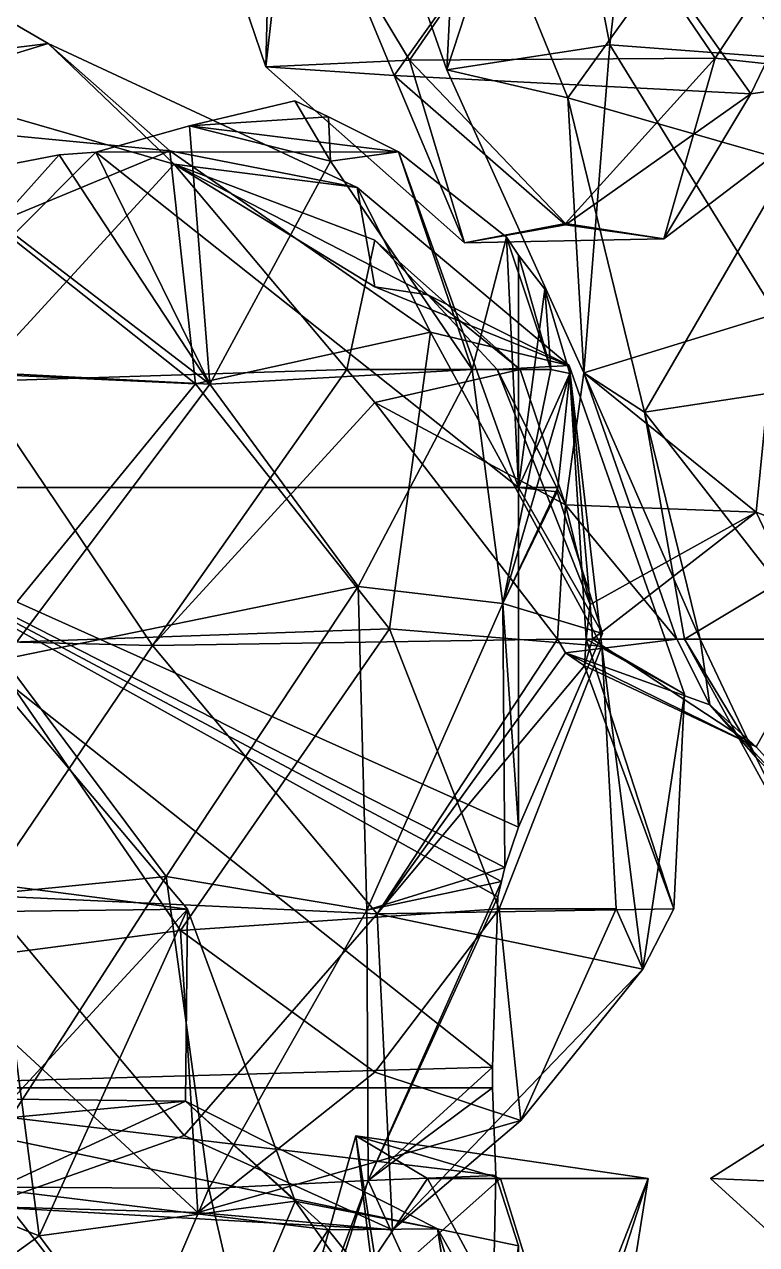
# Model space of a CAD drawing. Extents: x 290034 to 295698, y 4553723 to 4561693.
# Drawn here: x 294987.4 to 295035.7, y 4559775.6 to 4559856.3 of the extents above; entities that cross this region are included whole.
import ezdxf

# ---------------------------------------------------------------- set-up
doc = ezdxf.new("R2010")
doc.units = 0
doc.layers.add('Au_ppm_Pref_-_0_2', color=7, linetype='CONTINUOUS')

msp = doc.modelspace()

# ---------------------------------------------------------------- linework, layer by layer
at = {"layer": 'Au_ppm_Pref_-_0_2'}
for points in [[(295009.715, 4559869.091, 1769.919), (295015.283, 4559853.276, 1769.919), (295022.228, 4559874.55, 1769.587)], [(295015.283, 4559853.276, 1769.919), (295026.048, 4559854.933, 1766.583), (295022.228, 4559874.55, 1769.587)], [(295027.618, 4559869.091, 1767.795), (295022.228, 4559874.55, 1769.587), (295026.048, 4559854.933, 1766.583)], [(295003.698, 4559869.091, 1719.678), (295003.315, 4559853.462, 1716.465), (294998.008, 4559869.091, 1716.465)], [(294998.008, 4559869.091, 1716.465), (295003.315, 4559853.462, 1716.465), (295005.075, 4559869.091, 1711.463)], [(295003.698, 4559869.091, 1719.678), (295012.801, 4559853.915, 1720.446), (295003.315, 4559853.462, 1716.465)], [(295003.315, 4559853.462, 1716.465), (295011.797, 4559852.888, 1711.035), (295005.075, 4559869.091, 1711.463)], [(295003.698, 4559869.091, 1719.678), (295023.019, 4559868.72, 1722.539), (295012.801, 4559853.915, 1720.446)], [(295005.075, 4559869.091, 1711.463), (295011.797, 4559852.888, 1711.035), (295023.184, 4559868.904, 1708.142)], [(295015.283, 4559853.276, 1769.919), (295009.715, 4559869.091, 1769.919), (295016.072, 4559869.091, 1773.238)], [(295011.797, 4559852.888, 1711.035), (295035.362, 4559851.676, 1710.651), (295023.184, 4559868.904, 1708.142)], [(295012.801, 4559853.915, 1720.446), (295023.019, 4559868.72, 1722.539), (295032.998, 4559854.046, 1720.2)], [(295016.072, 4559869.091, 1773.238), (295023.257, 4559851.409, 1775.798), (295015.283, 4559853.276, 1769.919)], [(295035.645, 4559868.626, 1775.671), (295023.257, 4559851.409, 1775.798), (295016.072, 4559869.091, 1773.238)], [(295032.998, 4559854.046, 1720.2), (295023.019, 4559868.72, 1722.539), (295042.911, 4559869.091, 1719.859)], [(295023.184, 4559868.904, 1708.142), (295035.362, 4559851.676, 1710.651), (295043.729, 4559869.091, 1711.033)], [(295035.645, 4559868.626, 1775.671), (295037.958, 4559847.222, 1779.388), (295023.257, 4559851.409, 1775.798)], [(295038.062, 4559854.017, 1767.897), (295027.618, 4559869.091, 1767.795), (295026.048, 4559854.933, 1766.583)], [(295047.452, 4559867.892, 1770.02), (295027.618, 4559869.091, 1767.795), (295038.062, 4559854.017, 1767.897)], [(295032.998, 4559854.046, 1720.2), (295042.911, 4559869.091, 1719.859), (295043.77, 4559852.884, 1716.465)], [(295043.77, 4559852.884, 1716.465), (295043.729, 4559869.091, 1711.033), (295035.362, 4559851.676, 1710.651)], [(295035.645, 4559868.626, 1775.671), (295048.311, 4559860.575, 1778.959), (295037.958, 4559847.222, 1779.388)], [(294973.198, 4559850.209, 1753.178), (294988.927, 4559855.005, 1758.237), (294971.044, 4559865.441, 1758.374)], [(294971.044, 4559865.441, 1758.374), (294988.927, 4559855.005, 1758.237), (294975.437, 4559853.34, 1764.258)], [(294996.983, 4559847.923, 1753.008), (294988.927, 4559855.005, 1758.237), (294973.198, 4559850.209, 1753.178)], [(294997.255, 4559847.043, 1763.338), (294975.437, 4559853.34, 1764.258), (294988.927, 4559855.005, 1758.237)], [(294997.255, 4559847.043, 1763.338), (294988.927, 4559855.005, 1758.237), (295009.352, 4559845.499, 1756.663)], [(295009.352, 4559845.499, 1756.663), (294988.927, 4559855.005, 1758.237), (294996.983, 4559847.923, 1753.008)], [(295015.283, 4559853.276, 1769.919), (295024.315, 4559833.245, 1770.025), (295026.048, 4559854.933, 1766.583)], [(295024.315, 4559833.245, 1770.025), (295036.996, 4559837.152, 1765.817), (295026.048, 4559854.933, 1766.583)], [(295038.062, 4559854.017, 1767.897), (295026.048, 4559854.933, 1766.583), (295036.996, 4559837.152, 1765.817)], [(294997.255, 4559847.043, 1763.338), (294984.071, 4559832.681, 1765.164), (294975.437, 4559853.34, 1764.258)], [(295012.801, 4559853.915, 1720.446), (295016.447, 4559841.846, 1716.465), (295003.315, 4559853.462, 1716.465)], [(295003.315, 4559853.462, 1716.465), (295016.447, 4559841.846, 1716.465), (295011.797, 4559852.888, 1711.035)], [(295032.998, 4559854.046, 1720.2), (295023.113, 4559843.115, 1719.184), (295012.801, 4559853.915, 1720.446)], [(295012.801, 4559853.915, 1720.446), (295023.113, 4559843.115, 1719.184), (295016.447, 4559841.846, 1716.465)], [(295015.283, 4559853.276, 1769.919), (295023.257, 4559851.409, 1775.798), (295024.315, 4559833.245, 1770.025)], [(295032.998, 4559854.046, 1720.2), (295029.598, 4559842.102, 1716.465), (295023.113, 4559843.115, 1719.184)], [(295032.998, 4559854.046, 1720.2), (295043.77, 4559852.884, 1716.465), (295029.598, 4559842.102, 1716.465)], [(295016.447, 4559841.846, 1716.465), (295023.113, 4559843.019, 1713.713), (295011.797, 4559852.888, 1711.035)], [(295035.362, 4559851.676, 1710.651), (295011.797, 4559852.888, 1711.035), (295023.113, 4559843.019, 1713.713)], [(295029.598, 4559842.102, 1716.465), (295043.77, 4559852.884, 1716.465), (295035.362, 4559851.676, 1710.651)], [(295029.598, 4559842.102, 1716.465), (295035.362, 4559851.676, 1710.651), (295023.113, 4559843.019, 1713.713)], [(295005.237, 4559851.219, 1842.342), (295007.466, 4559850.154, 1842.899), (294998.271, 4559849.567, 1841.505)], [(294998.271, 4559849.567, 1841.505), (295007.592, 4559847.229, 1842.125), (295005.237, 4559851.219, 1842.342)], [(295005.237, 4559851.219, 1842.342), (295007.592, 4559847.229, 1842.125), (295007.466, 4559850.154, 1842.899)], [(295028.322, 4559830.647, 1776.758), (295023.257, 4559851.409, 1775.798), (295037.958, 4559847.222, 1779.388)], [(295024.315, 4559833.245, 1770.025), (295023.257, 4559851.409, 1775.798), (295028.322, 4559830.647, 1776.758)], [(294996.983, 4559847.923, 1753.008), (294973.198, 4559850.209, 1753.178), (294985.315, 4559843.096, 1748.887)], [(295012.071, 4559847.843, 1844.07), (294998.271, 4559849.567, 1841.505), (295007.466, 4559850.154, 1842.899)], [(295012.071, 4559847.843, 1844.07), (295007.466, 4559850.154, 1842.899), (295007.592, 4559847.229, 1842.125)], [(295012.071, 4559847.843, 1844.07), (294992.086, 4559847.821, 1840.812), (294998.271, 4559849.567, 1841.505)], [(294992.086, 4559847.821, 1840.812), (294999.614, 4559832.495, 1840.169), (294998.271, 4559849.567, 1841.505)], [(294999.614, 4559832.495, 1840.169), (295007.592, 4559847.229, 1842.125), (294998.271, 4559849.567, 1841.505)], [(294989.657, 4559847.651, 1840.584), (294992.086, 4559847.821, 1840.812), (294970, 4559825.666, 1843.825)], [(294992.086, 4559847.821, 1840.812), (295020, 4559825.666, 1849.389), (294970, 4559825.666, 1843.825)], [(294981.802, 4559846.141, 1840.082), (294989.657, 4559847.651, 1840.584), (294970, 4559825.666, 1843.825)], [(294999.614, 4559832.495, 1840.169), (294989.657, 4559847.651, 1840.584), (294981.802, 4559846.141, 1840.082)], [(294996.983, 4559847.923, 1753.008), (294985.315, 4559843.096, 1748.887), (294998.676, 4559832.515, 1747.802)], [(294989.657, 4559847.651, 1840.584), (294999.614, 4559832.495, 1840.169), (294992.086, 4559847.821, 1840.812)], [(295020, 4559825.666, 1849.389), (294992.086, 4559847.821, 1840.812), (295012.071, 4559847.843, 1844.07)], [(295009.352, 4559845.499, 1756.663), (294996.983, 4559847.923, 1753.008), (295014.197, 4559835.939, 1751.223)], [(294996.983, 4559847.923, 1753.008), (294998.676, 4559832.515, 1747.802), (295014.197, 4559835.939, 1751.223)], [(295016.935, 4559833.455, 1844.103), (295012.071, 4559847.843, 1844.07), (295007.592, 4559847.229, 1842.125)], [(295020, 4559825.666, 1849.389), (295012.071, 4559847.843, 1844.07), (295019.203, 4559842.219, 1846.255)], [(295016.935, 4559833.455, 1844.103), (295019.203, 4559842.219, 1846.255), (295012.071, 4559847.843, 1844.07)], [(294997.255, 4559847.043, 1763.338), (295008.668, 4559833.455, 1764.85), (294984.071, 4559832.681, 1765.164)], [(295010.514, 4559842.01, 1766.831), (295008.668, 4559833.455, 1764.85), (294997.255, 4559847.043, 1763.338)], [(295010.514, 4559842.01, 1766.831), (294997.255, 4559847.043, 1763.338), (295014.01, 4559838.4, 1763.979)], [(295014.01, 4559838.4, 1763.979), (294997.255, 4559847.043, 1763.338), (295010.514, 4559838.937, 1762.152)], [(295009.352, 4559845.499, 1756.663), (295010.514, 4559838.937, 1762.152), (294997.255, 4559847.043, 1763.338)], [(295007.592, 4559847.229, 1842.125), (294999.614, 4559832.495, 1840.169), (295016.935, 4559833.455, 1844.103)], [(295037.958, 4559847.222, 1779.388), (295048.48, 4559833.716, 1781.891), (295028.322, 4559830.647, 1776.758)], [(294999.614, 4559832.495, 1840.169), (294981.802, 4559846.141, 1840.082), (294972.887, 4559833.889, 1838.864)], [(295010.514, 4559838.937, 1762.152), (295009.352, 4559845.499, 1756.663), (295023.36, 4559833.724, 1758.107)], [(295009.352, 4559845.499, 1756.663), (295014.197, 4559835.939, 1751.223), (295023.36, 4559833.724, 1758.107)], [(294985.315, 4559843.096, 1748.887), (294978.078, 4559833.455, 1748.689), (294998.676, 4559832.515, 1747.802)], [(295029.598, 4559842.102, 1716.465), (295016.447, 4559841.846, 1716.465), (295023.113, 4559843.115, 1719.184)], [(295016.447, 4559841.846, 1716.465), (295029.598, 4559842.102, 1716.465), (295023.113, 4559843.019, 1713.713)], [(295010.514, 4559842.01, 1766.831), (295020.109, 4559833.455, 1768.502), (295008.668, 4559833.455, 1764.85)], [(295010.514, 4559842.01, 1766.831), (295014.01, 4559838.4, 1763.979), (295020.109, 4559833.455, 1768.502)], [(295016.935, 4559833.455, 1844.103), (295022.141, 4559833.455, 1847.13), (295019.203, 4559842.219, 1846.255)], [(295020, 4559841.013, 1846.604), (295020, 4559825.666, 1849.389), (295019.203, 4559842.219, 1846.255)], [(295020, 4559841.013, 1846.604), (295019.203, 4559842.219, 1846.255), (295022.141, 4559833.455, 1847.13)], [(295020, 4559825.666, 1849.389), (295020, 4559841.013, 1846.604), (295021.742, 4559838.78, 1847.405)], [(295021.742, 4559838.78, 1847.405), (295020, 4559841.013, 1846.604), (295022.141, 4559833.455, 1847.13)], [(295014.01, 4559838.4, 1763.979), (295010.514, 4559838.937, 1762.152), (295023.36, 4559833.724, 1758.107)], [(295021.742, 4559838.78, 1847.405), (295023.399, 4559833.207, 1848.792), (295020, 4559825.666, 1849.389)], [(295022.141, 4559833.455, 1847.13), (295023.399, 4559833.207, 1848.792), (295021.742, 4559838.78, 1847.405)], [(295020.109, 4559833.455, 1768.502), (295014.01, 4559838.4, 1763.979), (295018.597, 4559833.455, 1763.979)], [(295014.01, 4559838.4, 1763.979), (295023.36, 4559833.724, 1758.107), (295018.597, 4559833.455, 1763.979)], [(295024.315, 4559833.245, 1770.025), (295035.712, 4559824.04, 1767.118), (295036.996, 4559837.152, 1765.817)], [(295035.712, 4559824.04, 1767.118), (295049.947, 4559818.582, 1765.732), (295036.996, 4559837.152, 1765.817)], [(295011.495, 4559816.321, 1747.531), (295014.197, 4559835.939, 1751.223), (294998.676, 4559832.515, 1747.802)], [(295011.495, 4559816.321, 1747.531), (295025.512, 4559815.189, 1751.829), (295014.197, 4559835.939, 1751.223)], [(295023.36, 4559833.724, 1758.107), (295014.197, 4559835.939, 1751.223), (295025.512, 4559815.189, 1751.829)], [(294999.614, 4559832.495, 1840.169), (294972.887, 4559833.889, 1838.864), (294986.001, 4559814.316, 1840.556)], [(294998.676, 4559832.515, 1747.802), (294978.078, 4559833.455, 1748.689), (294984.625, 4559815.375, 1748.145)], [(295008.668, 4559833.455, 1764.85), (294995.825, 4559815.222, 1764.585), (294984.071, 4559832.681, 1765.164)], [(295010.514, 4559831.28, 1764.705), (294995.825, 4559815.222, 1764.585), (295008.668, 4559833.455, 1764.85)], [(295009.426, 4559819.132, 1842.868), (295016.935, 4559833.455, 1844.103), (294999.614, 4559832.495, 1840.169)], [(295010.514, 4559831.28, 1764.705), (295008.668, 4559833.455, 1764.85), (295020.109, 4559833.455, 1768.502)], [(295009.426, 4559819.132, 1842.868), (295018.962, 4559817.994, 1847.606), (295016.935, 4559833.455, 1844.103)], [(295010.514, 4559831.28, 1764.705), (295020.109, 4559833.455, 1768.502), (295023.113, 4559824.526, 1766.943)], [(295016.935, 4559833.455, 1844.103), (295018.962, 4559817.994, 1847.606), (295022.141, 4559833.455, 1847.13)], [(295018.597, 4559833.455, 1763.979), (295023.36, 4559833.724, 1758.107), (295024.73, 4559817.924, 1763.979)], [(295023.113, 4559824.526, 1766.943), (295020.109, 4559833.455, 1768.502), (295018.597, 4559833.455, 1763.979)], [(295023.113, 4559824.526, 1766.943), (295018.597, 4559833.455, 1763.979), (295024.73, 4559817.924, 1763.979)], [(295022.141, 4559833.455, 1847.13), (295018.962, 4559817.994, 1847.606), (295023.399, 4559833.207, 1848.792)], [(295023.399, 4559833.207, 1848.792), (295018.962, 4559817.994, 1847.606), (295022.606, 4559825.666, 1849.981)], [(295023.399, 4559833.207, 1848.792), (295022.606, 4559825.666, 1849.981), (295020, 4559825.666, 1849.389)], [(295030.468, 4559815.637, 1769.919), (295023.113, 4559824.526, 1766.943), (295024.315, 4559833.245, 1770.025)], [(295023.113, 4559824.526, 1766.943), (295035.712, 4559824.04, 1767.118), (295024.315, 4559833.245, 1770.025)], [(295024.73, 4559817.924, 1763.979), (295023.36, 4559833.724, 1758.107), (295024.483, 4559815.637, 1763.334)], [(295024.483, 4559815.637, 1763.334), (295023.36, 4559833.724, 1758.107), (295030.976, 4559812.017, 1758.04)], [(295023.36, 4559833.724, 1758.107), (295025.512, 4559815.189, 1751.829), (295030.976, 4559812.017, 1758.04)], [(295030.468, 4559815.637, 1769.919), (295024.315, 4559833.245, 1770.025), (295032.004, 4559815.637, 1771.667)], [(295024.315, 4559833.245, 1770.025), (295028.322, 4559830.647, 1776.758), (295032.004, 4559815.637, 1771.667)], [(295037.134, 4559819.353, 1779.889), (295028.322, 4559830.647, 1776.758), (295048.48, 4559833.716, 1781.891)], [(294995.825, 4559815.222, 1764.585), (294973.034, 4559815.788, 1762.944), (294984.071, 4559832.681, 1765.164)], [(295011.495, 4559816.321, 1747.531), (294998.676, 4559832.515, 1747.802), (294984.625, 4559815.375, 1748.145)], [(294986.001, 4559814.316, 1840.556), (295009.426, 4559819.132, 1842.868), (294999.614, 4559832.495, 1840.169)], [(295010.514, 4559831.28, 1764.705), (295022.59, 4559815.637, 1764.226), (294995.825, 4559815.222, 1764.585)], [(295010.514, 4559831.28, 1764.705), (295023.113, 4559824.526, 1766.943), (295022.59, 4559815.637, 1764.226)], [(295030.981, 4559815.637, 1775.858), (295028.322, 4559830.647, 1776.758), (295037.134, 4559819.353, 1779.889)], [(295028.322, 4559830.647, 1776.758), (295030.981, 4559815.637, 1775.858), (295032.004, 4559815.637, 1771.667)], [(295019.113, 4559800.541, 1853.305), (294970, 4559825.666, 1843.825), (295020, 4559803.219, 1852.976)], [(294970, 4559825.666, 1843.825), (295020, 4559825.666, 1849.389), (295020, 4559803.219, 1852.976)], [(295018.636, 4559798.617, 1853.56), (294970, 4559825.666, 1843.825), (295018.889, 4559799.627, 1853.427)], [(295018.889, 4559799.627, 1853.427), (294970, 4559825.666, 1843.825), (295019.113, 4559800.541, 1853.305)], [(295018.281, 4559787.345, 1855.321), (294970, 4559825.666, 1843.825), (295018.636, 4559798.617, 1853.56)], [(294970, 4559785.981, 1850.554), (294970, 4559825.666, 1843.825), (295018.281, 4559787.345, 1855.321)], [(295022.606, 4559825.666, 1849.981), (295018.962, 4559817.994, 1847.606), (295022.571, 4559825.39, 1850.017)], [(295022.571, 4559825.39, 1850.017), (295018.962, 4559817.994, 1847.606), (295025.558, 4559816.015, 1852.193)], [(295020, 4559825.666, 1849.389), (295022.606, 4559825.666, 1849.981), (295022.571, 4559825.39, 1850.017)], [(295020, 4559825.666, 1849.389), (295022.571, 4559825.39, 1850.017), (295025.558, 4559816.015, 1852.193)], [(295020, 4559803.219, 1852.976), (295020, 4559825.666, 1849.389), (295025.558, 4559816.015, 1852.193)], [(295030.468, 4559815.637, 1769.919), (295022.59, 4559815.637, 1764.226), (295023.113, 4559824.526, 1766.943)], [(295023.113, 4559824.526, 1766.943), (295024.73, 4559817.924, 1763.979), (295035.712, 4559824.04, 1767.118)], [(295035.712, 4559824.04, 1767.118), (295024.73, 4559817.924, 1763.979), (295024.9, 4559815.637, 1763.979)], [(295035.712, 4559824.04, 1767.118), (295024.9, 4559815.637, 1763.979), (295039.697, 4559815.637, 1768.04)], [(295035.712, 4559824.04, 1767.118), (295039.697, 4559815.637, 1768.04), (295049.947, 4559818.582, 1765.732)], [(295009.426, 4559819.132, 1842.868), (294986.001, 4559814.316, 1840.556), (294996.726, 4559799.96, 1842.464)], [(295009.426, 4559819.132, 1842.868), (294996.726, 4559799.96, 1842.464), (295009.989, 4559797.732, 1847.215)], [(295009.426, 4559819.132, 1842.868), (295009.989, 4559797.732, 1847.215), (295018.962, 4559817.994, 1847.606)], [(295037.134, 4559819.353, 1779.889), (295039.771, 4559799.553, 1775.858), (295030.981, 4559815.637, 1775.858)], [(295018.962, 4559817.994, 1847.606), (295009.989, 4559797.732, 1847.215), (295019.113, 4559800.541, 1853.305)], [(295025.558, 4559816.015, 1852.193), (295018.962, 4559817.994, 1847.606), (295020, 4559803.219, 1852.976)], [(295018.962, 4559817.994, 1847.606), (295019.113, 4559800.541, 1853.305), (295020, 4559803.219, 1852.976)], [(295024.73, 4559817.924, 1763.979), (295024.483, 4559815.637, 1763.334), (295024.9, 4559815.637, 1763.979)], [(295011.495, 4559816.321, 1747.531), (294984.625, 4559815.375, 1748.145), (294997.684, 4559796.378, 1747.878)], [(295011.495, 4559816.321, 1747.531), (294997.684, 4559796.378, 1747.878), (295018.727, 4559797.819, 1748.229)], [(295011.495, 4559816.321, 1747.531), (295018.727, 4559797.819, 1748.229), (295025.512, 4559815.189, 1751.829)], [(294973.034, 4559815.788, 1762.944), (294995.825, 4559815.222, 1764.585), (294984.612, 4559798.711, 1762.567)], [(294997.684, 4559796.378, 1747.878), (294984.625, 4559815.375, 1748.145), (294980.963, 4559794.203, 1751.044)], [(295022.59, 4559815.637, 1764.226), (295010.675, 4559797.494, 1764.101), (294995.825, 4559815.222, 1764.585)], [(295022.59, 4559815.637, 1764.226), (295023.113, 4559814.738, 1764.279), (295010.675, 4559797.494, 1764.101)], [(295030.468, 4559815.637, 1769.919), (295023.113, 4559814.738, 1764.279), (295022.59, 4559815.637, 1764.226)], [(295030.468, 4559815.637, 1769.919), (295032.643, 4559811.297, 1769.919), (295023.113, 4559814.738, 1764.279)], [(295024.9, 4559815.637, 1763.979), (295024.358, 4559813.877, 1763.979), (295035.712, 4559808.523, 1767.548)], [(295024.9, 4559815.637, 1763.979), (295024.483, 4559815.637, 1763.334), (295024.358, 4559813.877, 1763.979)], [(295024.483, 4559815.637, 1763.334), (295030.266, 4559797.819, 1761.412), (295024.358, 4559813.877, 1763.979)], [(295024.483, 4559815.637, 1763.334), (295030.976, 4559812.017, 1758.04), (295030.266, 4559797.819, 1761.412)], [(295024.9, 4559815.637, 1763.979), (295035.712, 4559808.523, 1767.548), (295039.697, 4559815.637, 1768.04)], [(295030.468, 4559815.637, 1769.919), (295032.004, 4559815.637, 1771.667), (295032.643, 4559811.297, 1769.919)], [(295030.981, 4559815.637, 1775.858), (295039.771, 4559799.553, 1775.858), (295035.712, 4559807.81, 1772.528)], [(295030.981, 4559815.637, 1775.858), (295035.712, 4559807.81, 1772.528), (295032.004, 4559815.637, 1771.667)], [(295032.643, 4559811.297, 1769.919), (295032.004, 4559815.637, 1771.667), (295035.712, 4559807.81, 1772.528)], [(295039.697, 4559815.637, 1768.04), (295035.712, 4559808.523, 1767.548), (295047.038, 4559795.919, 1769.639)], [(294995.825, 4559815.222, 1764.585), (295010.675, 4559797.494, 1764.101), (294984.612, 4559798.711, 1762.567)], [(295023.113, 4559814.738, 1764.279), (295024.358, 4559813.877, 1763.979), (295010.675, 4559797.494, 1764.101)], [(295018.727, 4559797.819, 1748.229), (295026.448, 4559797.819, 1752.101), (295025.512, 4559815.189, 1751.829)], [(295035.712, 4559808.523, 1767.548), (295024.358, 4559813.877, 1763.979), (295023.113, 4559814.738, 1764.279)], [(295035.712, 4559808.523, 1767.548), (295023.113, 4559814.738, 1764.279), (295032.643, 4559811.297, 1769.919)], [(295030.976, 4559812.017, 1758.04), (295025.512, 4559815.189, 1751.829), (295028.213, 4559793.825, 1757.994)], [(295028.213, 4559793.825, 1757.994), (295025.512, 4559815.189, 1751.829), (295026.448, 4559797.819, 1752.101)], [(294996.726, 4559799.96, 1842.464), (294986.001, 4559814.316, 1840.556), (294972.533, 4559797.556, 1841.843)], [(295024.358, 4559813.877, 1763.979), (295030.266, 4559797.819, 1761.412), (295010.675, 4559797.494, 1764.101)], [(294998.14, 4559797.799, 1793.651), (294971.621, 4559801.206, 1794.289), (294986.392, 4559811.736, 1793.101)], [(294985.544, 4559797.648, 1787.657), (294998.14, 4559797.799, 1793.651), (294986.392, 4559811.736, 1793.101)], [(295030.266, 4559797.819, 1761.412), (295030.976, 4559812.017, 1758.04), (295028.213, 4559793.825, 1757.994)], [(295035.712, 4559807.81, 1772.528), (295047.038, 4559795.919, 1769.639), (295032.643, 4559811.297, 1769.919)], [(295032.643, 4559811.297, 1769.919), (295047.038, 4559795.919, 1769.639), (295035.712, 4559808.523, 1767.548)], [(295039.771, 4559799.553, 1775.858), (295047.038, 4559795.919, 1769.639), (295035.712, 4559807.81, 1772.528)], [(294998.14, 4559797.799, 1793.651), (294985.315, 4559783.923, 1794.984), (294971.621, 4559801.206, 1794.289)], [(295019.113, 4559800.541, 1853.305), (295009.989, 4559797.732, 1847.215), (295018.889, 4559799.627, 1853.427)], [(294996.726, 4559799.96, 1842.464), (294972.533, 4559797.556, 1841.843), (294983.503, 4559779.436, 1843.315)], [(294983.503, 4559779.436, 1843.315), (294999.553, 4559779.327, 1845.758), (294996.726, 4559799.96, 1842.464)], [(294996.726, 4559799.96, 1842.464), (294999.553, 4559779.327, 1845.758), (295009.989, 4559797.732, 1847.215)], [(295009.989, 4559797.732, 1847.215), (295010.072, 4559779.86, 1853.065), (295018.889, 4559799.627, 1853.427)], [(295018.889, 4559799.627, 1853.427), (295010.072, 4559779.86, 1853.065), (295018.636, 4559798.617, 1853.56)], [(294984.612, 4559798.711, 1762.567), (294997.915, 4559782.847, 1763.031), (294984.599, 4559778.146, 1758.566)], [(294984.612, 4559798.711, 1762.567), (295010.675, 4559797.494, 1764.101), (294997.915, 4559782.847, 1763.031)], [(295018.636, 4559798.617, 1853.56), (295010.072, 4559779.86, 1853.065), (295018.281, 4559787.345, 1855.321)], [(294978.79, 4559780.001, 1790.6), (294988.344, 4559776.21, 1792.944), (294985.544, 4559797.648, 1787.657)], [(294998, 4559785.102, 1800.069), (294985.315, 4559783.923, 1794.984), (294998.14, 4559797.799, 1793.651)], [(294998.14, 4559797.799, 1793.651), (294985.544, 4559797.648, 1787.657), (294988.344, 4559776.21, 1792.944)], [(295005.247, 4559778.489, 1794.869), (294998.14, 4559797.799, 1793.651), (294988.344, 4559776.21, 1792.944)], [(295018.727, 4559797.819, 1748.229), (294997.684, 4559796.378, 1747.878), (295010.514, 4559787.025, 1748.503)], [(295005.247, 4559778.489, 1794.869), (294998, 4559785.102, 1800.069), (294998.14, 4559797.799, 1793.651)], [(295009.989, 4559797.732, 1847.215), (294999.553, 4559779.327, 1845.758), (295010.072, 4559779.86, 1853.065)], [(295020.167, 4559783.829, 1753.743), (295018.727, 4559797.819, 1748.229), (295010.514, 4559787.025, 1748.503)], [(295030.266, 4559797.819, 1761.412), (295028.213, 4559793.825, 1757.994), (295010.675, 4559797.494, 1764.101)], [(295020.167, 4559783.829, 1753.743), (295026.448, 4559797.819, 1752.101), (295018.727, 4559797.819, 1748.229)], [(295020.167, 4559783.829, 1753.743), (295028.213, 4559793.825, 1757.994), (295026.448, 4559797.819, 1752.101)], [(295010.675, 4559797.494, 1764.101), (295011.676, 4559776.599, 1758.689), (294997.915, 4559782.847, 1763.031)], [(295010.675, 4559797.494, 1764.101), (295028.213, 4559793.825, 1757.994), (295011.676, 4559776.599, 1758.689)], [(294997.684, 4559796.378, 1747.878), (294980.963, 4559794.203, 1751.044), (294998.828, 4559777.745, 1751.788)], [(294998.828, 4559777.745, 1751.788), (295010.514, 4559787.025, 1748.503), (294997.684, 4559796.378, 1747.878)], [(294980.963, 4559794.203, 1751.044), (294984.599, 4559778.146, 1758.566), (294998.828, 4559777.745, 1751.788)], [(295020.167, 4559783.829, 1753.743), (295011.676, 4559776.599, 1758.689), (295028.213, 4559793.825, 1757.994)], [(295018.28, 4559785.981, 1855.553), (294970, 4559785.981, 1850.554), (295018.281, 4559787.345, 1855.321)], [(295010.072, 4559779.86, 1853.065), (295018.28, 4559785.981, 1855.553), (295018.281, 4559787.345, 1855.321)], [(295020.167, 4559783.829, 1753.743), (295010.514, 4559787.025, 1748.503), (294998.828, 4559777.745, 1751.788)], [(295018.52, 4559780.195, 1856.639), (294970, 4559785.981, 1850.554), (295018.28, 4559785.981, 1855.553)], [(295020, 4559775.548, 1857.644), (294970, 4559785.981, 1850.554), (295018.52, 4559780.195, 1856.639)], [(295020, 4559775.548, 1857.644), (295020, 4559746.296, 1863.008), (294970, 4559785.981, 1850.554)], [(295020, 4559746.296, 1863.008), (294970, 4559746.296, 1856.188), (294970, 4559785.981, 1850.554)], [(295010.072, 4559779.86, 1853.065), (295018.52, 4559780.195, 1856.639), (295018.28, 4559785.981, 1855.553)], [(295020, 4559746.296, 1863.008), (295035.756, 4559767.301, 1861.847), (295068.266, 4559785.981, 1863.972)], [(295068.266, 4559785.981, 1863.972), (295024.273, 4559746.296, 1863.972), (295020, 4559746.296, 1863.008)], [(295070, 4559746.296, 1874.293), (295024.273, 4559746.296, 1863.972), (295068.266, 4559785.981, 1863.972)], [(295032.689, 4559779.989, 1858.996), (295042.133, 4559785.981, 1859.51), (295039.616, 4559773.666, 1861.339)], [(295032.689, 4559779.989, 1858.996), (295049.175, 4559779.288, 1859.546), (295042.133, 4559785.981, 1859.51)], [(294974.798, 4559785.382, 1800.428), (294998, 4559785.102, 1800.069), (294985.437, 4559779.282, 1803.619)], [(294998, 4559785.102, 1800.069), (294974.798, 4559785.382, 1800.428), (294985.315, 4559783.923, 1794.984)], [(295007.429, 4559776.611, 1802.97), (294985.437, 4559779.282, 1803.619), (294998, 4559785.102, 1800.069)], [(294998, 4559785.102, 1800.069), (295014.661, 4559776.663, 1799.615), (295007.429, 4559776.611, 1802.97)], [(295014.661, 4559776.663, 1799.615), (294998, 4559785.102, 1800.069), (295005.247, 4559778.489, 1794.869)], [(295011.676, 4559776.599, 1758.689), (295020.167, 4559783.829, 1753.743), (294998.828, 4559777.745, 1751.788)], [(294997.915, 4559782.847, 1763.031), (295011.676, 4559776.599, 1758.689), (294984.599, 4559778.146, 1758.566)], [(295007.075, 4559775.138, 1817.433), (295009.27, 4559782.825, 1817.268), (295010.514, 4559774.793, 1819.169)], [(295007.075, 4559775.138, 1817.433), (295010.514, 4559772.603, 1814.967), (295009.27, 4559782.825, 1817.268)], [(295014.001, 4559780.001, 1819.077), (295010.514, 4559774.793, 1819.169), (295009.27, 4559782.825, 1817.268)], [(295014.001, 4559780.001, 1819.077), (295009.27, 4559782.825, 1817.268), (295028.564, 4559780.001, 1817.433)], [(295028.564, 4559780.001, 1817.433), (295009.27, 4559782.825, 1817.268), (295018.822, 4559780.001, 1813.517)], [(295018.822, 4559780.001, 1813.517), (295009.27, 4559782.825, 1817.268), (295010.514, 4559772.603, 1814.967)], [(294974.799, 4559766.427, 1794.406), (294988.344, 4559776.21, 1792.944), (294978.79, 4559780.001, 1790.6)], [(295010.072, 4559779.86, 1853.065), (295018.139, 4559762.183, 1857.929), (295018.52, 4559780.195, 1856.639)], [(295023.113, 4559763.125, 1817.747), (295010.514, 4559774.793, 1819.169), (295014.001, 4559780.001, 1819.077)], [(295010.514, 4559772.603, 1814.967), (295023.113, 4559766.106, 1816.126), (295018.822, 4559780.001, 1813.517)], [(295023.113, 4559763.125, 1817.747), (295014.001, 4559780.001, 1819.077), (295028.564, 4559780.001, 1817.433)], [(295020, 4559775.548, 1857.644), (295018.52, 4559780.195, 1856.639), (295018.139, 4559762.183, 1857.929)], [(295028.564, 4559780.001, 1817.433), (295018.822, 4559780.001, 1813.517), (295023.113, 4559766.106, 1816.126)], [(295023.113, 4559763.125, 1817.747), (295028.564, 4559780.001, 1817.433), (295026.504, 4559766.979, 1817.433)], [(295028.564, 4559780.001, 1817.433), (295023.113, 4559766.106, 1816.126), (295026.504, 4559766.979, 1817.433)], [(295049.175, 4559779.288, 1859.546), (295032.689, 4559779.989, 1858.996), (295039.616, 4559773.666, 1861.339)], [(294998.456, 4559762.641, 1804.152), (294969.857, 4559762.732, 1804.953), (294985.437, 4559779.282, 1803.619)], [(294983.503, 4559779.436, 1843.315), (294978.266, 4559762.183, 1843.807), (294992.206, 4559762.183, 1843.882)], [(294983.503, 4559779.436, 1843.315), (294992.206, 4559762.183, 1843.882), (294999.553, 4559779.327, 1845.758)], [(294998.456, 4559762.641, 1804.152), (294985.437, 4559779.282, 1803.619), (295007.429, 4559776.611, 1802.97)], [(295003.51, 4559762.183, 1848.579), (294999.553, 4559779.327, 1845.758), (294992.206, 4559762.183, 1843.882)], [(294999.553, 4559779.327, 1845.758), (295003.51, 4559762.183, 1848.579), (295010.072, 4559779.86, 1853.065)], [(295003.51, 4559762.183, 1848.579), (295004.344, 4559762.183, 1853.069), (295010.072, 4559779.86, 1853.065)], [(295004.344, 4559762.183, 1853.069), (295018.139, 4559762.183, 1857.929), (295010.072, 4559779.86, 1853.065)], [(294988.344, 4559776.21, 1792.944), (294998.525, 4559762.674, 1795.282), (295005.247, 4559778.489, 1794.869)], [(294998.525, 4559762.674, 1795.282), (295016.87, 4559762.183, 1796.619), (295005.247, 4559778.489, 1794.869)], [(295014.661, 4559776.663, 1799.615), (295005.247, 4559778.489, 1794.869), (295016.87, 4559762.183, 1796.619)], [(295011.676, 4559776.599, 1758.689), (294998.828, 4559777.745, 1751.788), (294984.599, 4559778.146, 1758.566)], [(295014.661, 4559776.663, 1799.615), (295019.05, 4559762.183, 1803.64), (295007.429, 4559776.611, 1802.97)], [(295014.661, 4559776.663, 1799.615), (295022.977, 4559762.183, 1799.615), (295019.05, 4559762.183, 1803.64)], [(295022.977, 4559762.183, 1799.615), (295014.661, 4559776.663, 1799.615), (295016.87, 4559762.183, 1796.619)], [(294998.525, 4559762.674, 1795.282), (294988.344, 4559776.21, 1792.944), (294974.799, 4559766.427, 1794.406)], [(294998.456, 4559762.641, 1804.152), (295007.429, 4559776.611, 1802.97), (295019.05, 4559762.183, 1803.64)]]:
    msp.add_3dface(points, dxfattribs=at)

doc.saveas('drawing.dxf')
